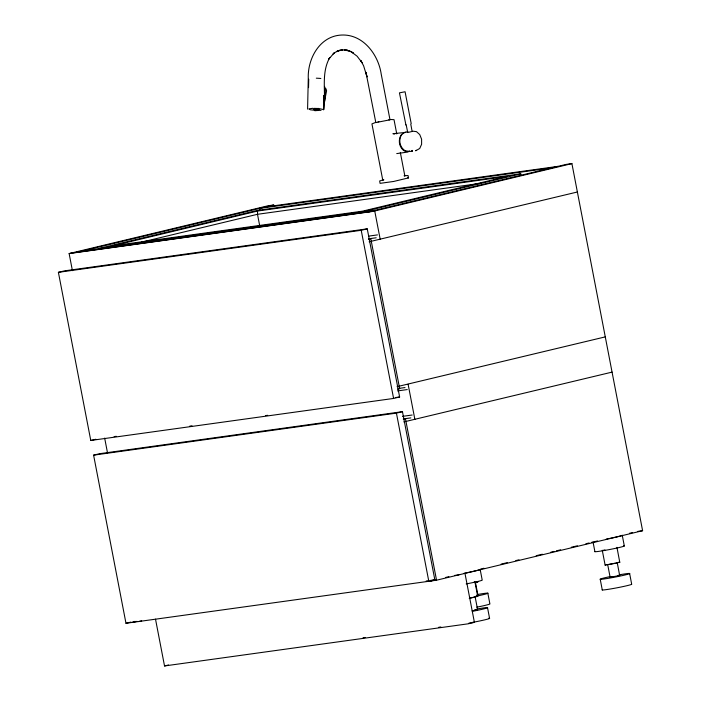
<?xml version="1.0" encoding="UTF-8"?>
<svg xmlns="http://www.w3.org/2000/svg" width="701" height="701" viewBox="0 0 701 701"><rect width="100%" height="100%" fill="white"/><g stroke="black" fill="none" stroke-linecap="round" stroke-linejoin="round"><path stroke-width="1.05" d="M323.503 109.873L323.766 95.835M323.967 109.47C326.088 92.471 320.769 73.158 329.812 57.517L328.874 59.015L334.175 52.908L333.098 53.924L335.499 52.172L340.546 50.034L336.988 51.208L342.649 49.876L341.387 49.859L347.582 50.209L344.314 49.894L350.342 51.436L348.301 50.463L353.269 52.925L351.332 51.865L357.072 56.176L362.093 62.731L360.682 60.347L363.617 65.815L367.026 76.926L365.957 72.308L375.824 122.587L390.001 119.792L381.213 74.122C378.382 54.555 363.039 33.99 341.518 35.05C319.866 35.97 307.537 58.542 308.274 78.275L307.59 109.137M308.545 87.625L308.738 79.231M323.503 102.924L323.652 95.362M257.582 211.036L112.826 245.814L362.496 211.167L507.252 176.389L257.582 211.036L257.495 214.296L259.764 226.09M475.453 582.391L477.907 595.114L476.873 595.491M474.262 581.777L474.849 581.471L477.714 596.341L469.232 598.382M475.138 596.849L477.591 609.572L472.08 610.895M616.95 547.332L619.772 562.307L605.121 565.102L606.707 564.524M616.214 563.087L617.248 562.71L619.666 575.503L610.168 577.247M401.839 134.355C397.958 139.902 399.798 148.06 405.888 151.179L411.697 151.469L412.477 151.337L411.575 150.662L412.293 150.408M319.297 109.382L314.872 110.022M324.423 101.776L326.587 90.823L326.035 88.808M416.271 150.286L415.667 150.785L419.724 148.481L421.608 144.301L421.608 139.21L419.733 134.574L416.482 131.639L412.714 131.175M409.463 150.969L407.789 152.064L396.74 153.589M383.841 179.885L382.799 180.297L371.942 123.893L375.701 122.403M404.214 175.688L408.035 175.53L408.56 177.879L393.638 181.463L380.056 183.355L379.67 180.972L383.578 179.701M323.485 102.74L324.659 101.33L325.466 88.615L324.432 86.381M475.112 596.919L469.626 598.172M318.175 110.469L314.845 110.688M72.422 270.656L69.127 253.569L268.08 205.77L273.819 204.972L76.646 252.342M141.725 242.108L257.495 214.296L481.543 183.206M58.393 272.33L64.431 270.875L367.254 228.85L399.631 396.985L393.594 398.44L90.771 440.465L58.393 272.33L361.217 230.296L367.254 228.85M520.747 173.839L362.654 211.816L99.332 248.364L257.425 210.388L520.747 173.839L521.009 175.189M368.998 211.763L566.171 164.402L571.911 163.605L642.607 530.71L436.548 580.209L125.978 623.285L93.601 455.151L99.638 453.696L402.462 411.671L434.839 579.806L428.802 581.252L396.424 413.117L93.601 455.151M571.911 163.605L372.967 211.395L69.127 253.569M577.379 191.995L369.164 241.792M90.771 440.465L95.809 439.255M605.278 336.883L397.064 386.68M396.424 413.117L402.462 411.671M612.069 372.117L403.846 421.923M125.978 623.285L131.008 622.076M132.717 622.383L136.967 621.358M138.456 621.585L141.646 620.814M430.817 581.006L435.058 579.99M445.678 577.44L448.868 576.669M480.737 569.019L483.918 568.248M501.119 564.121L507.287 562.64M515.787 560.598L518.968 559.827M536.204 555.691L542.337 554.219M550.837 552.178L554.018 551.407M556.401 550.837L560.651 549.821M571.28 547.262L577.387 545.799M585.887 543.757L589.068 542.986M591.486 542.408L597.567 540.953M629.428 533.295L632.617 532.532M475.041 582.794L478.029 581.883L476.645 581.97M155.508 619.132L164.525 665.95L168.555 664.986M611.176 576.941L612.078 576.721M464.973 573.383L474.402 622.33L468.356 623.785L164.525 665.95M378.049 121.825L378.855 121.641M615.303 563.306L608.591 564.542M407.886 131.665L405.117 132.2L401.34 134.688C397.765 139.797 399.062 147.762 404.495 151.039L408.148 151.486M472.334 622.418L472.605 622.365A15.01 0.736 -10.9 0 0 486.398 619.447A15.01 0.736 -10.9 0 0 488.65 618.273M474.752 609.923L477.591 609.572M265.644 206.935L558.005 166.365M551.959 167.811L259.607 208.39L260.018 210.519M82.683 250.888L375.044 210.318M70.906 253.14L374.737 210.975L380.205 239.356M368.84 236.097L377.488 234.896M368.612 238.813L376.183 237.77M368.691 239.348L370.855 239.05L399.693 388.827L397.537 389.125M399.623 388.293L405.029 387.548M397.546 390.921L407.272 389.563M114.114 436.609L116.278 436.311M189.822 426.103L191.986 425.805M265.53 415.597L267.686 415.299M395.303 397.581L399.631 396.985M402.444 416.368L412.17 415.018M403.303 418.944L410.874 417.892M403.382 419.478L405.537 419.172L436.548 580.209M637.822 531.376L642.607 530.71M603.64 550.145L604.972 549.961M454.607 575.433L458.936 574.838M133.102 621.682L135.258 621.384M426.19 581.006L428.346 580.708M430.51 580.402L434.839 579.806M617.932 575.609L619.693 575.433M363.03 637.787L365.195 637.489M438.721 627.281L440.876 626.983M468.995 623.084L474.402 622.33M390.816 119.503L394.015 119.652L396.757 133.917M388.766 119.81L390.001 119.792M618.431 562.29L619.815 562.202M477.004 595.167L477.907 595.114M476.329 596.428L477.714 596.341M321.04 110.337L314.749 110.521M312.988 108.278L308.966 108.839L309.281 109.54M313.329 109.146L317.641 109.023M318.166 109.785L314.381 109.847M314.066 108.383L317.238 108.462M316.309 78.179L319.446 78.354A8.193 1.209 1.3 0 1 320.856 78.512M313.803 110.197L310.263 109.785M317.904 108.348L323.003 109.452M405.879 132.393L392.91 133.698L394.768 134.022M404.232 175.969L404.871 176.065L400.324 152.441M407.728 177.765L408.56 177.879M405.713 124.796L406.212 124.953L407.719 132.524L412.118 131.455L410.768 124.068L411.207 123.613L405.082 91.761L399.447 92.856L405.897 124.848M624.302 545.886L622.243 535.205A15.063 0.736 -10.9 0 1 609.143 538.543M629.621 573.479L631.671 584.152A15.01 0.736 -10.9 0 1 614.707 588.235L611.009 588.884A15.063 0.736 -10.9 0 1 602.334 589.743M607.688 564.594L610.142 577.317M602.255 550.232L605.121 565.102M593.055 542.075L594.904 551.687M600.222 579.271L602.273 589.953M487.826 593.151L489.885 603.833A15.01 0.736 -10.9 0 1 476.785 607.171M480.141 569.343L482.2 580.025A15.063 0.736 -10.9 0 1 466.191 583.915M487.51 607.609L489.57 618.291M408.105 384.244L414.896 419.487M361.217 230.296L393.594 398.44M104.668 438.099L107.525 452.942M477.285 594.536A15.063 0.736 -10.9 0 1 487.896 593.256A15.063 0.736 -10.9 0 1 475.681 596.306M619.071 574.855A15.063 0.736 -10.9 0 1 627.202 574.434A15.063 0.736 -10.9 0 1 603.368 579.061A15.063 0.736 -10.9 0 1 609.581 576.704M623.417 545.86A15.063 0.736 -10.9 0 1 611.123 549.233A15.063 0.736 -10.9 0 1 595 551.468M608.188 538.736A15.063 0.736 -10.9 0 1 606.242 539.104M476.969 608.994A15.063 0.736 -10.9 0 1 487.423 607.82A15.063 0.736 -10.9 0 1 472.474 611.325M480.045 569.554A15.063 0.736 -10.9 0 1 464.141 573.243"/></g></svg>
